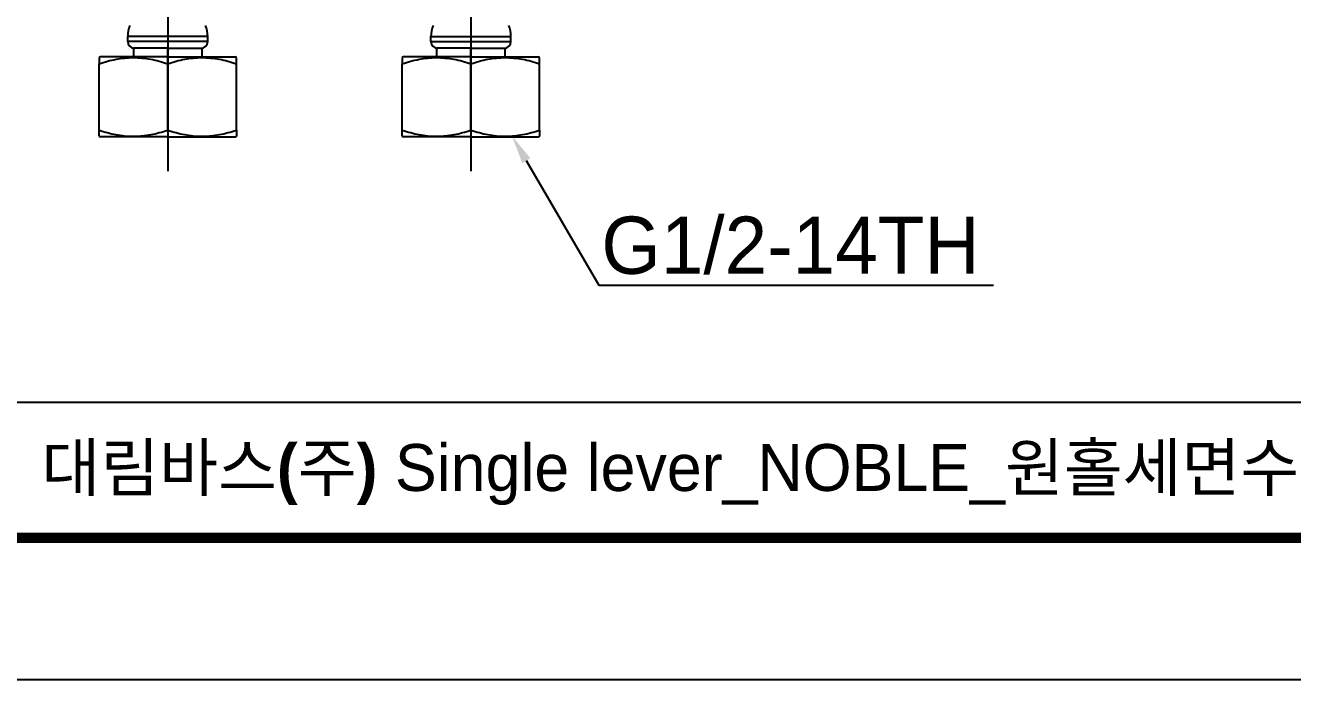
# Model space of a CAD drawing. Extents: x 0 to 790, y 0 to 579.
# Drawn here: x 151.7 to 373.2, y 0 to 114.3 of the extents above; entities that cross this region are included whole.
import ezdxf
from ezdxf import colors
from ezdxf.entities.mleader import LeaderData, LeaderLine
from ezdxf.math import Vec2, Vec3

# ---------------------------------------------------------------- set-up
doc = ezdxf.new("R2010")
doc.units = 0
doc.header["$LTSCALE"] = 10
doc.header["$MEASUREMENT"] = 0
doc.linetypes.add('CENTER', pattern=[2, 1.25, -0.25, 0.25, -0.25])
doc.layers.get('0').update_dxf_attribs({"linetype": 'CONTINUOUS'})
doc.layers.add('1', color=7, linetype='CONTINUOUS')
doc.styles.add('Daelim Dimension', font='')
doc.styles.get('Daelim Dimension').set_extended_font_data('나눔고딕')

msp = doc.modelspace()

# ---------------------------------------------------------------- linework, layer by layer
at = {"color": 5, "lineweight": -3}
msp.add_line((12.7, 48.49), (648.72, 48.49), dxfattribs=at)
at = {"lineweight": -3, "ltscale": 0.5}
msp.add_lwpolyline([(0, 0), (789.88, 0), (789.88, 578.76), (0, 578.76)], close=True, dxfattribs=at)
at = {"color": 5, "linetype": 'ByBlock', "lineweight": -3, "const_width": 1.82}
msp.add_lwpolyline([(12.7, 24.78), (777.1, 24.78), (777.1, 565.32), (12.7, 565.32)], close=True, dxfattribs=at)
at = {"layer": '1', "color": 1, "linetype": 'CENTER', "lineweight": -3, "ltscale": 10}
for p, q in [((176.58, 136.18), (176.58, 88.81)), ((229.58, 136.18), (229.58, 88.81))]:
    msp.add_line(p, q, dxfattribs=at)
at = {"layer": '1', "color": 7, "linetype": 'Continuous', "lineweight": -3}
for p, q in [((183.58, 112.35), (169.58, 112.35)), ((169.58, 111.51), (169.58, 112.35)), ((183.58, 111.51), (169.58, 111.51)), ((183.58, 111.51), (183.58, 112.35)), ((222.58, 111.51), (222.58, 112.35)), ((222.58, 112.35), (236.58, 112.35)), ((222.58, 111.51), (236.58, 111.51)), ((236.58, 111.51), (236.58, 112.35)), ((164.8, 108.81), (164.58, 108.68)), ((176.58, 108.81), (164.8, 108.81)), ((170.58, 110.31), (170.58, 108.81)), ((176.58, 110.31), (170.58, 110.31)), ((176.58, 110.31), (182.58, 110.31)), ((176.58, 108.81), (176.58, 110.31)), ((176.58, 107.61), (176.58, 108.81)), ((176.58, 108.81), (188.36, 108.81)), ((182.58, 108.81), (182.58, 110.31)), ((188.58, 108.68), (188.36, 108.81)), ((217.8, 108.81), (217.58, 108.68)), ((229.58, 108.81), (217.8, 108.81)), ((223.58, 110.31), (223.58, 108.81)), ((229.58, 110.31), (223.58, 110.31)), ((229.58, 110.31), (235.58, 110.31)), ((229.58, 108.81), (229.58, 110.31)), ((229.58, 107.61), (229.58, 108.81)), ((229.58, 108.81), (241.36, 108.81)), ((235.58, 108.81), (235.58, 110.31)), ((241.58, 108.68), (241.36, 108.81)), ((164.58, 96.01), (164.58, 107.61)), ((176.58, 96.01), (176.58, 107.61)), ((188.58, 96.01), (188.58, 107.61)), ((217.58, 96.01), (217.58, 107.61)), ((229.58, 96.01), (229.58, 107.61)), ((241.58, 96.01), (241.58, 107.61)), ((176.58, 96.01), (176.58, 94.81)), ((229.58, 96.01), (229.58, 94.81)), ((164.58, 94.94), (164.8, 94.81)), ((176.58, 94.81), (164.8, 94.81)), ((176.58, 94.81), (188.36, 94.81)), ((188.36, 94.81), (188.58, 94.94)), ((217.58, 94.94), (217.8, 94.81)), ((229.58, 94.81), (217.8, 94.81)), ((229.58, 94.81), (241.36, 94.81)), ((241.36, 94.81), (241.58, 94.94))]:
    msp.add_line(p, q, dxfattribs=at)
for centre, radius, start, end in [((174.58, 112.35), 5, 156.9261, 180), ((178.58, 112.35), 5, 0, 23.0739), ((227.58, 112.35), 5, 156.9261, 180), ((231.58, 112.35), 5, 0, 23.0739), ((170.78, 111.51), 1.2, 180, 270), ((182.38, 111.51), 1.2, 270, 0), ((223.78, 111.51), 1.2, 180, 270), ((235.38, 111.51), 1.2, 270, 0)]:
    msp.add_arc(centre, radius, start, end, dxfattribs=at)
for points, knots in [([(164.58, 108.68), (164.58, 108.68), (164.58, 108.68), (164.58, 108.67), (164.58, 108.67), (164.58, 108.67), (164.58, 108.65), (164.58, 108.63), (164.58, 108.56), (164.58, 108.49), (164.58, 108.3), (164.58, 108.18), (164.58, 107.92), (164.58, 107.77), (164.58, 107.61)], [0, 0, 0, 0, 0.060313, 0.060313, 0.091636, 0.091636, 0.122959, 0.24825, 0.24825, 0.498834, 0.498834, 0.749417, 0.749417, 1, 1, 1, 1]), ([(164.58, 107.61), (165.56, 107.94), (166.55, 108.2), (168.04, 108.48), (168.54, 108.56), (169.55, 108.65), (170.06, 108.68), (170.7, 108.68), (170.82, 108.68), (171.02, 108.67), (171.08, 108.67), (171.21, 108.67), (171.53, 108.65), (171.85, 108.63), (172.61, 108.56), (173.11, 108.49), (174.11, 108.3), (174.61, 108.19), (175.6, 107.92), (176.09, 107.77), (176.58, 107.61)], [0, 0, 0, 0, 0.25, 0.25, 0.375, 0.375, 0.5, 0.5, 0.53125, 0.53125, 0.546875, 0.546875, 0.5625, 0.625, 0.625, 0.75, 0.75, 0.875, 0.875, 1, 1, 1, 1]), ([(176.58, 107.61), (177.56, 107.94), (178.55, 108.21), (180.04, 108.48), (180.54, 108.56), (181.55, 108.65), (182.06, 108.68), (182.7, 108.68), (182.82, 108.68), (183.02, 108.67), (183.08, 108.67), (183.21, 108.67), (183.53, 108.65), (183.85, 108.63), (184.61, 108.56), (185.11, 108.49), (186.11, 108.3), (186.61, 108.18), (187.6, 107.92), (188.09, 107.77), (188.58, 107.61)], [0, 0, 0, 0, 0.25, 0.25, 0.375, 0.375, 0.5, 0.5, 0.53125, 0.53125, 0.546875, 0.546875, 0.5625, 0.625, 0.625, 0.75, 0.75, 0.875, 0.875, 1, 1, 1, 1]), ([(188.58, 107.61), (188.58, 107.94), (188.58, 108.2), (188.58, 108.48), (188.58, 108.56), (188.58, 108.65), (188.58, 108.68), (188.58, 108.68), (188.58, 108.68), (188.58, 108.68)], [0, 0, 0, 0, 0.499295, 0.499295, 0.748942, 0.748942, 0.99859, 0.99859, 1, 1, 1, 1]), ([(217.58, 108.68), (217.58, 108.68), (217.58, 108.68), (217.58, 108.67), (217.58, 108.67), (217.58, 108.67), (217.58, 108.65), (217.58, 108.63), (217.58, 108.56), (217.58, 108.49), (217.58, 108.3), (217.58, 108.18), (217.58, 107.92), (217.58, 107.77), (217.58, 107.61)], [0, 0, 0, 0, 0.060313, 0.060313, 0.091636, 0.091636, 0.122959, 0.24825, 0.24825, 0.498834, 0.498834, 0.749417, 0.749417, 1, 1, 1, 1]), ([(217.58, 107.61), (218.56, 107.94), (219.55, 108.2), (221.04, 108.48), (221.54, 108.56), (222.55, 108.65), (223.06, 108.68), (223.7, 108.68), (223.82, 108.68), (224.02, 108.67), (224.08, 108.67), (224.21, 108.67), (224.53, 108.65), (224.85, 108.63), (225.61, 108.56), (226.11, 108.49), (227.11, 108.3), (227.61, 108.19), (228.6, 107.92), (229.09, 107.77), (229.58, 107.61)], [0, 0, 0, 0, 0.25, 0.25, 0.375, 0.375, 0.5, 0.5, 0.53125, 0.53125, 0.546875, 0.546875, 0.5625, 0.625, 0.625, 0.75, 0.75, 0.875, 0.875, 1, 1, 1, 1]), ([(229.58, 107.61), (230.56, 107.94), (231.55, 108.21), (233.04, 108.48), (233.54, 108.56), (234.55, 108.65), (235.06, 108.68), (235.7, 108.68), (235.82, 108.68), (236.02, 108.67), (236.08, 108.67), (236.21, 108.67), (236.53, 108.65), (236.85, 108.63), (237.61, 108.56), (238.11, 108.49), (239.11, 108.3), (239.61, 108.18), (240.6, 107.92), (241.09, 107.77), (241.58, 107.61)], [0, 0, 0, 0, 0.25, 0.25, 0.375, 0.375, 0.5, 0.5, 0.53125, 0.53125, 0.546875, 0.546875, 0.5625, 0.625, 0.625, 0.75, 0.75, 0.875, 0.875, 1, 1, 1, 1]), ([(241.58, 107.61), (241.58, 107.94), (241.58, 108.2), (241.58, 108.48), (241.58, 108.56), (241.58, 108.65), (241.58, 108.68), (241.58, 108.68), (241.58, 108.68), (241.58, 108.68)], [0, 0, 0, 0, 0.499295, 0.499295, 0.748942, 0.748942, 0.99859, 0.99859, 1, 1, 1, 1]), ([(164.58, 94.94), (164.58, 94.94), (164.58, 94.94), (164.58, 94.94), (164.58, 94.95), (164.58, 94.95), (164.58, 94.96), (164.58, 94.99), (164.58, 95.06), (164.58, 95.13), (164.58, 95.32), (164.58, 95.43), (164.58, 95.7), (164.58, 95.85), (164.58, 96.01)], [0, 0, 0, 0, 0.060313, 0.060313, 0.091636, 0.091636, 0.122959, 0.24825, 0.24825, 0.498834, 0.498834, 0.749417, 0.749417, 1, 1, 1, 1]), ([(164.58, 96.01), (165.56, 95.68), (166.55, 95.42), (168.04, 95.14), (168.54, 95.06), (169.55, 94.96), (170.06, 94.94), (170.7, 94.94), (170.82, 94.94), (171.02, 94.94), (171.08, 94.95), (171.21, 94.95), (171.53, 94.96), (171.85, 94.99), (172.61, 95.06), (173.11, 95.13), (174.11, 95.32), (174.61, 95.43), (175.6, 95.7), (176.09, 95.85), (176.58, 96.01)], [0, 0, 0, 0, 0.25, 0.25, 0.375, 0.375, 0.5, 0.5, 0.53125, 0.53125, 0.546875, 0.546875, 0.5625, 0.625, 0.625, 0.75, 0.75, 0.875, 0.875, 1, 1, 1, 1]), ([(176.58, 96.01), (177.56, 95.68), (178.55, 95.41), (180.04, 95.14), (180.54, 95.06), (181.55, 94.96), (182.06, 94.94), (182.7, 94.94), (182.82, 94.94), (183.02, 94.94), (183.08, 94.95), (183.21, 94.95), (183.53, 94.96), (183.85, 94.99), (184.61, 95.06), (185.11, 95.13), (186.11, 95.32), (186.61, 95.44), (187.6, 95.7), (188.09, 95.85), (188.58, 96.01)], [0, 0, 0, 0, 0.25, 0.25, 0.375, 0.375, 0.5, 0.5, 0.53125, 0.53125, 0.546875, 0.546875, 0.5625, 0.625, 0.625, 0.75, 0.75, 0.875, 0.875, 1, 1, 1, 1]), ([(188.58, 96.01), (188.58, 95.68), (188.58, 95.42), (188.58, 95.14), (188.58, 95.06), (188.58, 94.96), (188.58, 94.94), (188.58, 94.94), (188.58, 94.94), (188.58, 94.94)], [0, 0, 0, 0, 0.499295, 0.499295, 0.748942, 0.748942, 0.99859, 0.99859, 1, 1, 1, 1]), ([(217.58, 94.94), (217.58, 94.94), (217.58, 94.94), (217.58, 94.94), (217.58, 94.95), (217.58, 94.95), (217.58, 94.96), (217.58, 94.99), (217.58, 95.06), (217.58, 95.13), (217.58, 95.32), (217.58, 95.43), (217.58, 95.7), (217.58, 95.85), (217.58, 96.01)], [0, 0, 0, 0, 0.060313, 0.060313, 0.091636, 0.091636, 0.122959, 0.24825, 0.24825, 0.498834, 0.498834, 0.749417, 0.749417, 1, 1, 1, 1]), ([(217.58, 96.01), (218.56, 95.68), (219.55, 95.42), (221.04, 95.14), (221.54, 95.06), (222.55, 94.96), (223.06, 94.94), (223.7, 94.94), (223.82, 94.94), (224.02, 94.94), (224.08, 94.95), (224.21, 94.95), (224.53, 94.96), (224.85, 94.99), (225.61, 95.06), (226.11, 95.13), (227.11, 95.32), (227.61, 95.43), (228.6, 95.7), (229.09, 95.85), (229.58, 96.01)], [0, 0, 0, 0, 0.25, 0.25, 0.375, 0.375, 0.5, 0.5, 0.53125, 0.53125, 0.546875, 0.546875, 0.5625, 0.625, 0.625, 0.75, 0.75, 0.875, 0.875, 1, 1, 1, 1]), ([(229.58, 96.01), (230.56, 95.68), (231.55, 95.41), (233.04, 95.14), (233.54, 95.06), (234.55, 94.96), (235.06, 94.94), (235.7, 94.94), (235.82, 94.94), (236.02, 94.94), (236.08, 94.95), (236.21, 94.95), (236.53, 94.96), (236.85, 94.99), (237.61, 95.06), (238.11, 95.13), (239.11, 95.32), (239.61, 95.44), (240.6, 95.7), (241.09, 95.85), (241.58, 96.01)], [0, 0, 0, 0, 0.25, 0.25, 0.375, 0.375, 0.5, 0.5, 0.53125, 0.53125, 0.546875, 0.546875, 0.5625, 0.625, 0.625, 0.75, 0.75, 0.875, 0.875, 1, 1, 1, 1]), ([(241.58, 96.01), (241.58, 95.68), (241.58, 95.42), (241.58, 95.14), (241.58, 95.06), (241.58, 94.96), (241.58, 94.94), (241.58, 94.94), (241.58, 94.94), (241.58, 94.94)], [0, 0, 0, 0, 0.499295, 0.499295, 0.748942, 0.748942, 0.99859, 0.99859, 1, 1, 1, 1])]:
    msp.add_open_spline(points, degree=3, knots=knots, dxfattribs=at)

# ---------------------------------------------------------------- texts
at = {"color": 2, "lineweight": -3, "insert": (154.51, 41.16), "char_height": 8.198, "width": 362.8925, "attachment_point": 1, "style": 'Daelim Dimension'}
msp.add_mtext('{\\fPretendard Variable SemiBold|b0|i0|c129|p2;대림바스(주)} Single lever_NOBLE_원홀세면수전_DL LC630A', dxfattribs=at)

# ---------------------------------------------------------------- leaders
at = {"lineweight": -3, "ltscale": 0.5}
ml = msp.add_multileader_mtext('Standard', dxfattribs=at)
ml.set_content('G1/2-14TH', color=256, style='Daelim Dimension')
ml.set_leader_properties(color=5)
ml.build(insert=Vec2(0, 0))
ml.multileader.update_dxf_attribs({"text_left_attachment_type": 6, "text_right_attachment_type": 6, "dogleg_length": 0.36, "arrow_head_size": 5})
ctx = ml.context
ctx.base_point, ctx.char_height, ctx.arrow_head_size, ctx.landing_gap_size, ctx.plane_origin = Vec3(252.29, 68.9), 10, 5, 0.09, Vec3(236.75, 95)
ctx.left_attachment, ctx.right_attachment = 6, 6
notes = []
notes.append((ctx, [(0, (1, 1, 0), (251.93, 68.9), (1, 0), 0.36, [(0, [(236.75, 95)], 0, [])])]))
ctx.mtext.insert, ctx.mtext.flow_direction = Vec3(252.38, 80.9), 5
for ctx, leaders in notes:
    for number, flags, end, landing, length, lines in leaders:
        leader = LeaderData()
        leader.index, (leader.has_last_leader_line, leader.has_dogleg_vector, leader.attachment_direction) = number, flags
        leader.last_leader_point, leader.dogleg_vector, leader.dogleg_length = Vec3(end), Vec3(landing), length
        for number, points, colour, breaks in lines:
            line = LeaderLine()
            line.index, line.vertices, line.color, line.breaks = number, Vec3.list(points), colors.encode_raw_color(colour), breaks
            leader.lines.append(line)
        ctx.leaders.append(leader)

doc.saveas('drawing.dxf')
